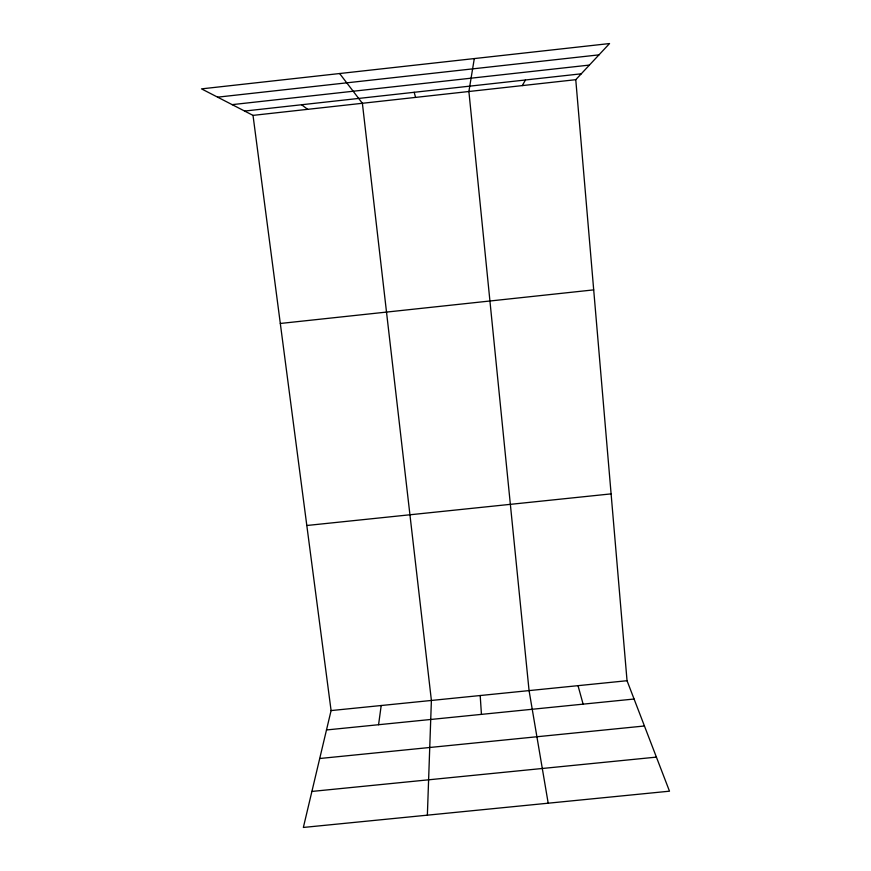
<?xml version="1.0" encoding="UTF-8"?>
<svg xmlns="http://www.w3.org/2000/svg" width="871" height="871" viewBox="0 0 871 871"><rect width="100%" height="100%" fill="white"/><g stroke="black" fill="none" stroke-linecap="round" stroke-linejoin="round"><path stroke-width="1.31" d="M427.367 815.169L431.395 700.447L362.38 103.279L339.636 73.534M378.569 724.726L381.204 705.51M474.303 58.575L468.892 91.509L529.067 690.594L548.197 803.204M253.015 115.375L331.089 710.573L303.358 827.45L669.494 791.184L627.044 680.719L575.764 79.686L609.548 43.55L201.506 88.875L253.015 115.375L575.764 79.686M522.284 85.598L525.463 79.98M217.619 97.16L598.965 54.862M232.154 104.64L589.427 65.075M244.62 111.053L581.262 73.806M280.31 323.468L593.695 289.88M306.81 525.496L611.104 493.879M331.089 710.573L627.044 680.719M326.483 729.963L634.088 699.021M319.711 758.51L644.442 725.989M311.905 791.434L656.407 757.117M301.595 104.749L307.648 109.332M414.171 92.293L415.587 97.4M578.017 685.662L583.124 704.149M480.193 695.526L481.445 714.372"/></g></svg>
